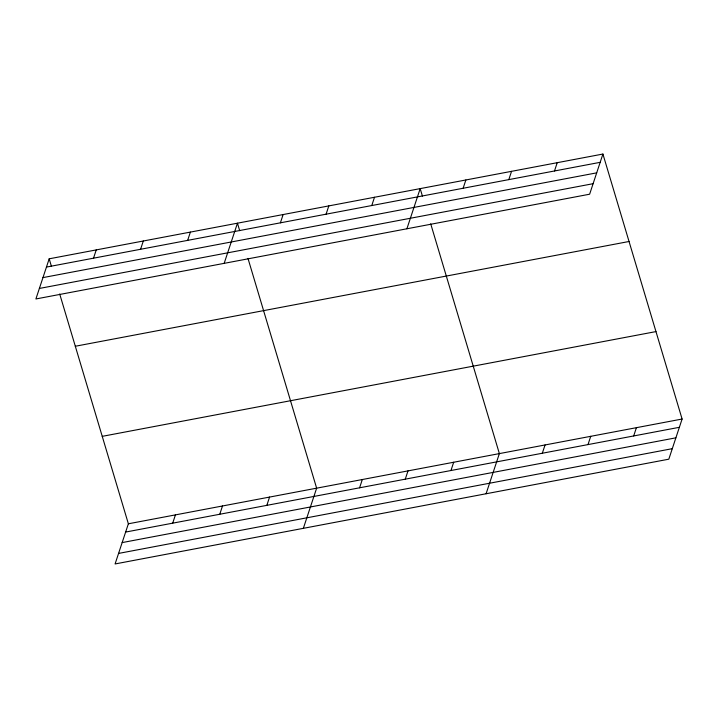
<?xml version="1.0" encoding="UTF-8"?>
<svg xmlns="http://www.w3.org/2000/svg" width="718" height="718" viewBox="0 0 718 718"><rect width="100%" height="100%" fill="white"/><g stroke="black" fill="none" stroke-linecap="round" stroke-linejoin="round"><path stroke-width="1.08" d="M49.183 258.812L35.9 298.966L589.631 194.21L602.914 154.047L49.183 258.812L51.409 266.27M93.511 258.184L96.248 249.9M140.575 249.281L143.313 240.997M187.649 240.377L190.387 232.094M59.702 294.003L128.369 523.79L115.086 563.953L668.817 459.188L682.1 419.034L602.914 154.047M224.169 263.353L237.452 223.19L239.686 230.657M172.697 523.162L175.434 514.887M280.397 222.831L283.134 214.547M219.762 514.259L222.499 505.975M326.08 214.188L328.817 205.904M266.827 505.355L269.564 497.071M371.762 205.545L374.5 197.262M303.355 528.331L316.638 488.168L247.97 258.381M406.9 228.782L420.183 188.619L422.417 196.086M359.583 487.809L362.321 479.525M463.128 188.26L465.865 179.976M405.266 479.166L408.004 470.882M508.811 179.617L511.548 171.333M450.949 470.523L453.686 462.239M554.493 170.974L557.231 162.69M486.086 493.76L499.369 453.596L430.701 223.81M542.314 453.237L545.052 444.954M587.997 444.595L590.735 436.311M633.68 435.952L636.417 427.677M46.446 267.087L600.176 162.331M42.963 277.606L596.703 172.85M39.382 288.448L593.113 183.691M75.309 346.255L629.049 241.49M102.234 436.347L655.974 331.59M128.369 523.79L682.1 419.034M125.632 532.065L679.363 427.309M122.15 542.593L675.88 437.827M118.56 553.425L672.299 448.669"/></g></svg>
